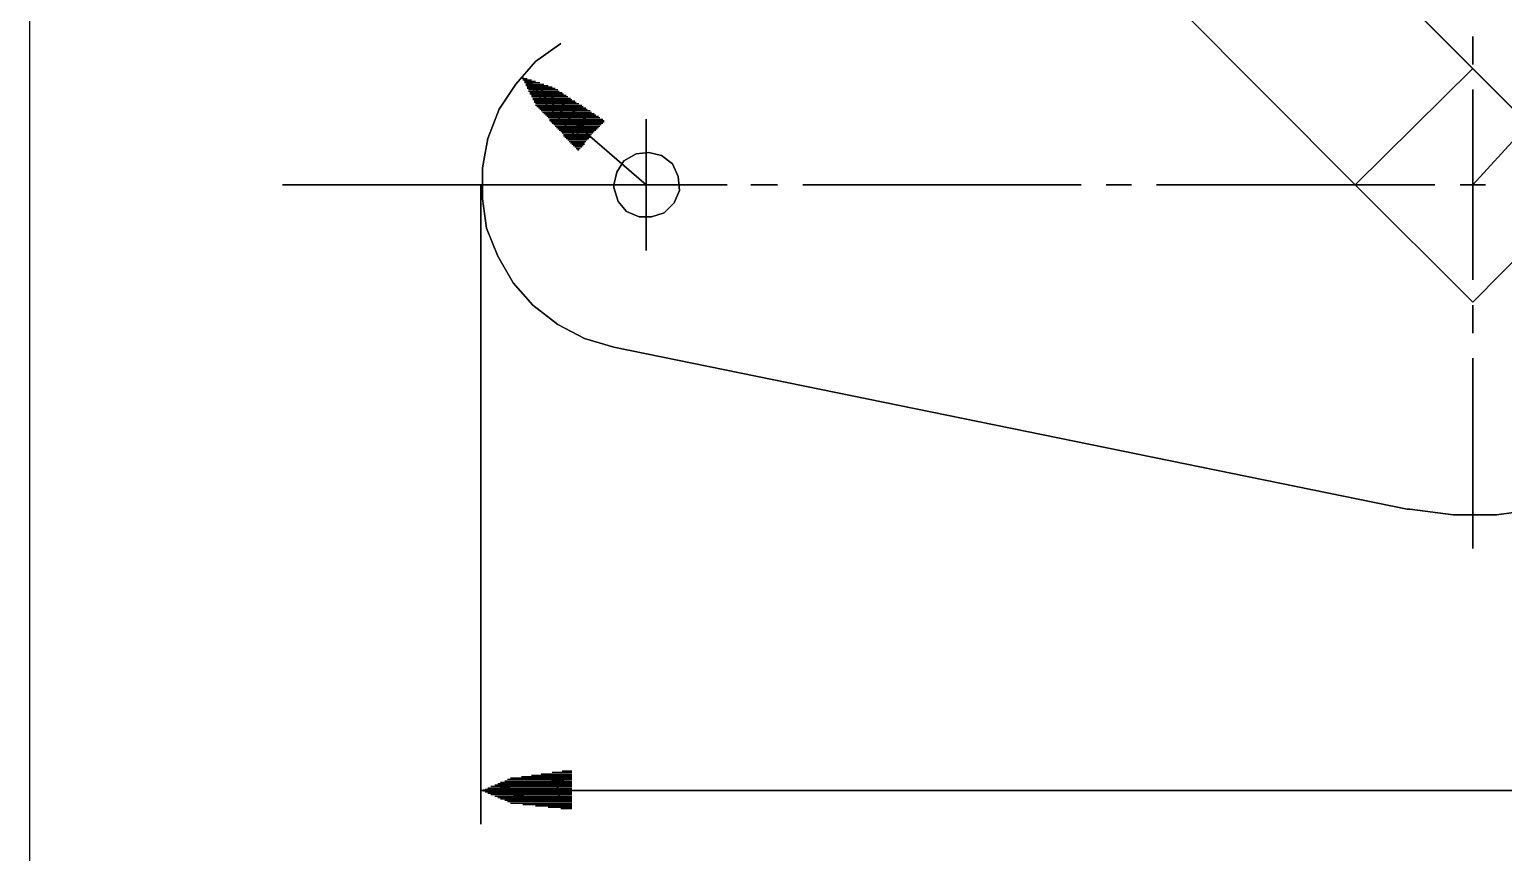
# Model space of a CAD drawing. Extents: x 20 to 206, y 5 to 293.
# Drawn here: x 20 to 109.2, y 192.1 to 241.9 of the extents above; entities that cross this region are included whole.
import ezdxf

# ---------------------------------------------------------------- set-up
doc = ezdxf.new("R2010")
doc.units = 0

msp = doc.modelspace()

# ---------------------------------------------------------------- linework, layer by layer
at = {"layer": 'P00017'}
msp.add_lwpolyline([(103.378003, 212.851995), (55.371997, 222.673327), (103.378003, 212.851995)], dxfattribs=at)
at = {"layer": 'P00022'}
msp.add_lwpolyline([(55.371997, 232.494659), (55.541334, 233.25666), (55.371997, 232.494659)], dxfattribs=at)
at = {"layer": 'P00023'}
msp.add_lwpolyline([(55.541334, 233.25666), (55.964666, 233.933993), (55.541334, 233.25666)], dxfattribs=at)
at = {"layer": 'P00024'}
msp.add_lwpolyline([(55.964666, 233.933993), (56.726668, 234.357325), (55.964666, 233.933993)], dxfattribs=at)
at = {"layer": 'P00025'}
msp.add_lwpolyline([(56.726668, 234.357325), (57.488664, 234.441994), (56.726668, 234.357325)], dxfattribs=at)
at = {"layer": 'P00026'}
msp.add_lwpolyline([(57.488664, 234.441994), (58.250665, 234.272662), (57.488664, 234.441994)], dxfattribs=at)
at = {"layer": 'P00027'}
msp.add_lwpolyline([(58.250665, 234.272662), (58.927998, 233.764661), (58.250665, 234.272662)], dxfattribs=at)
at = {"layer": 'P00028'}
msp.add_lwpolyline([(58.927998, 233.764661), (59.266667, 233.00266), (58.927998, 233.764661)], dxfattribs=at)
at = {"layer": 'P00029'}
msp.add_lwpolyline([(59.266667, 233.00266), (59.35133, 232.155995), (59.266667, 233.00266)], dxfattribs=at)
at = {"layer": 'P00030'}
msp.add_lwpolyline([(59.35133, 232.155995), (59.012666, 231.393994), (59.35133, 232.155995)], dxfattribs=at)
at = {"layer": 'P00031'}
msp.add_lwpolyline([(59.012666, 231.393994), (58.419997, 230.801325), (59.012666, 231.393994)], dxfattribs=at)
at = {"layer": 'P00032'}
msp.add_lwpolyline([(58.419997, 230.801325), (57.658001, 230.547329), (58.419997, 230.801325)], dxfattribs=at)
at = {"layer": 'P00033'}
msp.add_lwpolyline([(57.658001, 230.547329), (56.896, 230.547329), (57.658001, 230.547329)], dxfattribs=at)
at = {"layer": 'P00034'}
msp.add_lwpolyline([(56.896, 230.547329), (56.133998, 230.885993), (56.896, 230.547329)], dxfattribs=at)
at = {"layer": 'P00035'}
msp.add_lwpolyline([(56.133998, 230.885993), (55.625997, 231.478663), (56.133998, 230.885993)], dxfattribs=at)
at = {"layer": 'P00036'}
msp.add_lwpolyline([(55.625997, 231.478663), (55.371997, 232.325327), (55.625997, 231.478663)], dxfattribs=at)
at = {"layer": 'P00037'}
msp.add_lwpolyline([(55.371997, 232.325327), (55.371997, 232.494659), (55.371997, 232.325327)], dxfattribs=at)
at = {"layer": 'P00055'}
msp.add_lwpolyline([(111.336669, 212.851995), (108.796665, 212.513326), (111.336669, 212.851995)], dxfattribs=at)
at = {"layer": 'P00056'}
msp.add_lwpolyline([(108.796665, 212.513326), (106.171997, 212.513326), (108.796665, 212.513326)], dxfattribs=at)
at = {"layer": 'P00057'}
msp.add_lwpolyline([(106.171997, 212.513326), (103.547329, 212.851995), (106.171997, 212.513326)], dxfattribs=at)
at = {"layer": 'P00058'}
msp.add_lwpolyline([(103.547329, 212.851995), (103.378003, 212.851995), (103.547329, 212.851995)], dxfattribs=at)
at = {"layer": 'P00059'}
msp.add_lwpolyline([(55.371997, 222.673327), (53.593999, 223.181328), (55.371997, 222.673327)], dxfattribs=at)
at = {"layer": 'P00060'}
msp.add_lwpolyline([(53.593999, 223.181328), (51.985334, 224.027992), (53.593999, 223.181328)], dxfattribs=at)
at = {"layer": 'P00061'}
msp.add_lwpolyline([(51.985334, 224.027992), (50.461331, 225.213326), (51.985334, 224.027992)], dxfattribs=at)
at = {"layer": 'P00062'}
msp.add_lwpolyline([(50.461331, 225.213326), (49.275997, 226.567991), (50.461331, 225.213326)], dxfattribs=at)
at = {"layer": 'P00063'}
msp.add_lwpolyline([(49.275997, 226.567991), (48.344664, 228.176662), (49.275997, 226.567991)], dxfattribs=at)
at = {"layer": 'P00064'}
msp.add_lwpolyline([(48.344664, 228.176662), (47.667332, 229.869991), (48.344664, 228.176662)], dxfattribs=at)
at = {"layer": 'P00065'}
msp.add_lwpolyline([(47.667332, 229.869991), (47.413331, 231.647994), (47.667332, 229.869991)], dxfattribs=at)
at = {"layer": 'P00066'}
msp.add_lwpolyline([(47.413331, 231.647994), (47.413331, 233.510661), (47.413331, 231.647994)], dxfattribs=at)
at = {"layer": 'P00067'}
msp.add_lwpolyline([(47.413331, 233.510661), (47.752, 235.288658), (47.413331, 233.510661)], dxfattribs=at)
at = {"layer": 'P00068'}
msp.add_lwpolyline([(47.752, 235.288658), (48.429333, 237.066661), (47.752, 235.288658)], dxfattribs=at)
at = {"layer": 'P00069'}
msp.add_lwpolyline([(48.429333, 237.066661), (49.445335, 238.590658), (48.429333, 237.066661)], dxfattribs=at)
at = {"layer": 'P00070'}
msp.add_lwpolyline([(49.445335, 238.590658), (50.630668, 239.945329), (49.445335, 238.590658)], dxfattribs=at)
at = {"layer": 'P00071'}
msp.add_lwpolyline([(50.630668, 239.945329), (52.154665, 241.045994), (50.630668, 239.945329)], dxfattribs=at)
at = {"layer": 'P00072'}
msp.add_lwpolyline([(107.357336, 225.382663), (100.245335, 232.494659), (107.357336, 225.382663)], dxfattribs=at)
at = {"layer": 'P00073'}
msp.add_lwpolyline([(114.384663, 232.494659), (107.357336, 225.382663), (114.384663, 232.494659)], dxfattribs=at)
at = {"layer": 'P00074'}
msp.add_lwpolyline([(107.357336, 239.521992), (114.384663, 232.494659), (107.357336, 239.521992)], dxfattribs=at)
at = {"layer": 'P00075'}
msp.add_lwpolyline([(100.245335, 232.494659), (107.357336, 239.521992), (100.245335, 232.494659)], dxfattribs=at)
at = {"layer": 'P00076'}
msp.add_lwpolyline([(53.339999, 232.494659), (57.319332, 232.494659), (53.339999, 232.494659)], dxfattribs=at)
at = {"layer": 'P00077'}
msp.add_lwpolyline([(61.383333, 232.494659), (57.319332, 232.494659), (61.383333, 232.494659)], dxfattribs=at)
at = {"layer": 'P00078'}
msp.add_lwpolyline([(57.319332, 228.515326), (57.319332, 232.494659), (57.319332, 228.515326)], dxfattribs=at)
at = {"layer": 'P00079'}
msp.add_lwpolyline([(57.319332, 236.473992), (57.319332, 232.494659), (57.319332, 236.473992)], dxfattribs=at)
at = {"layer": 'P00084'}
msp.add_lwpolyline([(45.381333, 232.494659), (62.229998, 232.494659), (45.381333, 232.494659)], dxfattribs=at)
at = {"layer": 'P00085'}
msp.add_lwpolyline([(63.669332, 232.494659), (65.277998, 232.494659), (63.669332, 232.494659)], dxfattribs=at)
at = {"layer": 'P00086'}
msp.add_lwpolyline([(66.802, 232.494659), (83.650665, 232.494659), (66.802, 232.494659)], dxfattribs=at)
at = {"layer": 'P00087'}
msp.add_lwpolyline([(85.174662, 232.494659), (86.698665, 232.494659), (85.174662, 232.494659)], dxfattribs=at)
at = {"layer": 'P00088'}
msp.add_lwpolyline([(88.222667, 232.494659), (105.071332, 232.494659), (88.222667, 232.494659)], dxfattribs=at)
at = {"layer": 'P00089'}
msp.add_lwpolyline([(106.595335, 232.494659), (108.119326, 232.494659), (106.595335, 232.494659)], dxfattribs=at)
at = {"layer": 'P00096'}
msp.add_lwpolyline([(107.357336, 241.469326), (107.357336, 239.775992), (107.357336, 241.469326)], dxfattribs=at)
at = {"layer": 'P00097'}
msp.add_lwpolyline([(107.357336, 238.251995), (107.357336, 226.737328), (107.357336, 238.251995)], dxfattribs=at)
at = {"layer": 'P00098'}
msp.add_lwpolyline([(107.357336, 225.213326), (107.357336, 223.519991), (107.357336, 225.213326)], dxfattribs=at)
at = {"layer": 'P00099'}
msp.add_lwpolyline([(107.357336, 221.995994), (107.357336, 210.481328), (107.357336, 221.995994)], dxfattribs=at)
at = {"layer": 'P00100'}
msp.add_lwpolyline([(47.328668, 232.494659), (47.328668, 193.801995), (47.328668, 232.494659)], dxfattribs=at)
at = {"layer": 'P00122'}
msp.add_lwpolyline([(100.245335, 232.494659), (78.65533, 254.169326), (100.245335, 232.494659)], dxfattribs=at)
at = {"layer": 'P00124'}
msp.add_lwpolyline([(107.357336, 239.521992), (85.682663, 261.196659), (107.357336, 239.521992)], dxfattribs=at)
at = {"layer": 'P00132'}
msp.add_lwpolyline([(114.384663, 232.494659), (88.9, 257.979328), (114.384663, 232.494659)], dxfattribs=at)
at = {"layer": 'P00134'}
msp.add_lwpolyline([(35.305998, 232.494659), (47.328668, 232.494659), (35.305998, 232.494659)], dxfattribs=at)
at = {"layer": 'P00136'}
msp.add_lwpolyline([(52.239334, 197.019326), (52.831998, 197.019326)], dxfattribs=at)
at = {"layer": 'P00137'}
msp.add_lwpolyline([(51.646665, 196.934663), (52.831998, 196.934663)], dxfattribs=at)
at = {"layer": 'P00138'}
msp.add_lwpolyline([(50.969332, 196.849989), (52.831998, 196.849989)], dxfattribs=at)
at = {"layer": 'P00139'}
msp.add_lwpolyline([(50.376668, 196.765326), (52.831998, 196.765326)], dxfattribs=at)
at = {"layer": 'P00140'}
msp.add_lwpolyline([(49.783998, 196.680663), (52.831998, 196.680663)], dxfattribs=at)
at = {"layer": 'P00141'}
msp.add_lwpolyline([(49.106666, 196.596), (52.831998, 196.596)], dxfattribs=at)
at = {"layer": 'P00142'}
msp.add_lwpolyline([(48.937334, 196.511326), (52.831998, 196.511326)], dxfattribs=at)
at = {"layer": 'P00143'}
msp.add_lwpolyline([(48.767997, 196.426662), (52.831998, 196.426662)], dxfattribs=at)
at = {"layer": 'P00144'}
msp.add_lwpolyline([(48.514002, 196.341999), (52.831998, 196.341999)], dxfattribs=at)
at = {"layer": 'P00145'}
msp.add_lwpolyline([(48.344664, 196.257325), (52.831998, 196.257325)], dxfattribs=at)
at = {"layer": 'P00146'}
msp.add_lwpolyline([(48.175332, 196.172662), (52.831998, 196.172662)], dxfattribs=at)
at = {"layer": 'P00147'}
msp.add_lwpolyline([(47.921332, 196.087999), (52.831998, 196.087999)], dxfattribs=at)
at = {"layer": 'P00148'}
msp.add_lwpolyline([(47.752, 196.003325), (52.831998, 196.003325)], dxfattribs=at)
at = {"layer": 'P00149'}
msp.add_lwpolyline([(47.582663, 195.918661), (52.831998, 195.918661)], dxfattribs=at)
at = {"layer": 'P00150'}
msp.add_lwpolyline([(47.328668, 195.833998), (52.831998, 195.833998)], dxfattribs=at)
at = {"layer": 'P00151'}
msp.add_lwpolyline([(47.582663, 195.749324), (52.831998, 195.749324)], dxfattribs=at)
at = {"layer": 'P00152'}
msp.add_lwpolyline([(47.752, 195.664661), (52.831998, 195.664661)], dxfattribs=at)
at = {"layer": 'P00153'}
msp.add_lwpolyline([(47.921332, 195.579998), (52.831998, 195.579998)], dxfattribs=at)
at = {"layer": 'P00154'}
msp.add_lwpolyline([(48.175332, 195.495324), (52.831998, 195.495324)], dxfattribs=at)
at = {"layer": 'P00155'}
msp.add_lwpolyline([(48.344664, 195.410661), (52.831998, 195.410661)], dxfattribs=at)
at = {"layer": 'P00156'}
msp.add_lwpolyline([(48.514002, 195.325997), (52.831998, 195.325997)], dxfattribs=at)
at = {"layer": 'P00157'}
msp.add_lwpolyline([(48.767997, 195.241323), (52.831998, 195.241323)], dxfattribs=at)
at = {"layer": 'P00158'}
msp.add_lwpolyline([(48.937334, 195.15666), (52.831998, 195.15666)], dxfattribs=at)
at = {"layer": 'P00159'}
msp.add_lwpolyline([(49.106666, 195.071997), (52.831998, 195.071997)], dxfattribs=at)
at = {"layer": 'P00160'}
msp.add_lwpolyline([(49.868667, 194.987323), (52.831998, 194.987323)], dxfattribs=at)
at = {"layer": 'P00161'}
msp.add_lwpolyline([(50.630668, 194.90266), (52.831998, 194.90266)], dxfattribs=at)
at = {"layer": 'P00162'}
msp.add_lwpolyline([(51.392664, 194.817997), (52.831998, 194.817997)], dxfattribs=at)
at = {"layer": 'P00163'}
msp.add_lwpolyline([(52.154665, 194.733323), (52.831998, 194.733323), (52.154665, 194.733323)], dxfattribs=at)
at = {"layer": 'P00164'}
msp.add_lwpolyline([(47.328668, 195.833998), (52.323997, 196.511326), (47.328668, 195.833998)], dxfattribs=at)
at = {"layer": 'P00165'}
msp.add_lwpolyline([(52.323997, 196.511326), (51.815996, 195.833998), (52.323997, 196.511326)], dxfattribs=at)
at = {"layer": 'P00166'}
msp.add_lwpolyline([(51.815996, 195.833998), (52.323997, 195.15666), (51.815996, 195.833998)], dxfattribs=at)
at = {"layer": 'P00167'}
msp.add_lwpolyline([(52.323997, 195.15666), (47.328668, 195.833998), (52.323997, 195.15666)], dxfattribs=at)
at = {"layer": 'P00168'}
msp.add_lwpolyline([(51.731333, 196.426662), (52.323997, 196.426662)], dxfattribs=at)
at = {"layer": 'P00169'}
msp.add_lwpolyline([(51.138664, 196.341999), (52.239334, 196.341999)], dxfattribs=at)
at = {"layer": 'P00170'}
msp.add_lwpolyline([(50.461331, 196.257325), (52.154665, 196.257325)], dxfattribs=at)
at = {"layer": 'P00171'}
msp.add_lwpolyline([(49.868667, 196.172662), (52.069997, 196.172662)], dxfattribs=at)
at = {"layer": 'P00172'}
msp.add_lwpolyline([(49.275997, 196.087999), (52.069997, 196.087999)], dxfattribs=at)
at = {"layer": 'P00173'}
msp.add_lwpolyline([(48.598665, 196.003325), (51.985334, 196.003325)], dxfattribs=at)
at = {"layer": 'P00174'}
msp.add_lwpolyline([(48.006001, 195.918661), (51.900665, 195.918661), (48.006001, 195.918661)], dxfattribs=at)
at = {"layer": 'P00175'}
msp.add_lwpolyline([(47.328668, 195.833998), (51.815996, 195.833998)], dxfattribs=at)
at = {"layer": 'P00176'}
msp.add_lwpolyline([(48.006001, 195.749324), (51.900665, 195.749324)], dxfattribs=at)
at = {"layer": 'P00177'}
msp.add_lwpolyline([(48.598665, 195.664661), (51.985334, 195.664661)], dxfattribs=at)
at = {"layer": 'P00178'}
msp.add_lwpolyline([(49.275997, 195.579998), (52.069997, 195.579998)], dxfattribs=at)
at = {"layer": 'P00179'}
msp.add_lwpolyline([(49.868667, 195.495324), (52.069997, 195.495324)], dxfattribs=at)
at = {"layer": 'P00180'}
msp.add_lwpolyline([(50.461331, 195.410661), (52.154665, 195.410661)], dxfattribs=at)
at = {"layer": 'P00181'}
msp.add_lwpolyline([(51.138664, 195.325997), (52.239334, 195.325997)], dxfattribs=at)
at = {"layer": 'P00182'}
msp.add_lwpolyline([(51.731333, 195.241323), (52.323997, 195.241323), (51.731333, 195.241323)], dxfattribs=at)
at = {"layer": 'P00230'}
msp.add_lwpolyline([(47.328668, 195.833998), (167.30133, 195.833998), (47.328668, 195.833998)], dxfattribs=at)
at = {"layer": 'P00231'}
msp.add_lwpolyline([(49.868667, 238.929328), (50.122667, 238.929328)], dxfattribs=at)
at = {"layer": 'P00232'}
msp.add_lwpolyline([(49.868667, 238.844659), (50.376668, 238.844659)], dxfattribs=at)
at = {"layer": 'P00233'}
msp.add_lwpolyline([(49.95333, 238.759996), (50.630668, 238.759996)], dxfattribs=at)
at = {"layer": 'P00234'}
msp.add_lwpolyline([(49.95333, 238.675327), (50.884663, 238.675327)], dxfattribs=at)
at = {"layer": 'P00235'}
msp.add_lwpolyline([(50.037999, 238.590658), (51.138664, 238.590658)], dxfattribs=at)
at = {"layer": 'P00236'}
msp.add_lwpolyline([(50.037999, 238.505995), (51.392664, 238.505995)], dxfattribs=at)
at = {"layer": 'P00237'}
msp.add_lwpolyline([(50.122667, 238.421327), (51.646665, 238.421327)], dxfattribs=at)
at = {"layer": 'P00238'}
msp.add_lwpolyline([(50.122667, 238.336658), (51.815996, 238.336658)], dxfattribs=at)
at = {"layer": 'P00239'}
msp.add_lwpolyline([(50.207331, 238.251995), (51.985334, 238.251995)], dxfattribs=at)
at = {"layer": 'P00240'}
msp.add_lwpolyline([(50.207331, 238.167326), (52.069997, 238.167326)], dxfattribs=at)
at = {"layer": 'P00241'}
msp.add_lwpolyline([(50.291999, 238.082658), (52.239334, 238.082658)], dxfattribs=at)
at = {"layer": 'P00242'}
msp.add_lwpolyline([(50.291999, 237.997994), (52.323997, 237.997994)], dxfattribs=at)
at = {"layer": 'P00243'}
msp.add_lwpolyline([(50.376668, 237.913326), (52.493334, 237.913326)], dxfattribs=at)
at = {"layer": 'P00244'}
msp.add_lwpolyline([(50.376668, 237.828663), (52.577998, 237.828663)], dxfattribs=at)
at = {"layer": 'P00245'}
msp.add_lwpolyline([(50.461331, 237.743994), (52.747335, 237.743994)], dxfattribs=at)
at = {"layer": 'P00246'}
msp.add_lwpolyline([(50.461331, 237.659325), (52.831998, 237.659325)], dxfattribs=at)
at = {"layer": 'P00247'}
msp.add_lwpolyline([(50.546, 237.574662), (53.00133, 237.574662)], dxfattribs=at)
at = {"layer": 'P00248'}
msp.add_lwpolyline([(50.546, 237.489994), (53.085998, 237.489994)], dxfattribs=at)
at = {"layer": 'P00249'}
msp.add_lwpolyline([(50.630668, 237.405325), (53.25533, 237.405325)], dxfattribs=at)
at = {"layer": 'P00250'}
msp.add_lwpolyline([(50.630668, 237.320662), (53.424668, 237.320662)], dxfattribs=at)
at = {"layer": 'P00251'}
msp.add_lwpolyline([(50.715331, 237.235993), (53.509331, 237.235993)], dxfattribs=at)
at = {"layer": 'P00252'}
msp.add_lwpolyline([(50.8, 237.151325), (53.678668, 237.151325)], dxfattribs=at)
at = {"layer": 'P00253'}
msp.add_lwpolyline([(50.884663, 237.066661), (53.763331, 237.066661)], dxfattribs=at)
at = {"layer": 'P00254'}
msp.add_lwpolyline([(50.969332, 236.981993), (53.932663, 236.981993)], dxfattribs=at)
at = {"layer": 'P00255'}
msp.add_lwpolyline([(51.054, 236.897329), (54.017332, 236.897329)], dxfattribs=at)
at = {"layer": 'P00256'}
msp.add_lwpolyline([(51.138664, 236.812661), (54.186663, 236.812661)], dxfattribs=at)
at = {"layer": 'P00257'}
msp.add_lwpolyline([(51.223332, 236.727992), (54.271332, 236.727992)], dxfattribs=at)
at = {"layer": 'P00258'}
msp.add_lwpolyline([(51.308001, 236.643329), (54.440664, 236.643329)], dxfattribs=at)
at = {"layer": 'P00259'}
msp.add_lwpolyline([(51.392664, 236.55866), (54.525332, 236.55866)], dxfattribs=at)
at = {"layer": 'P00260'}
msp.add_lwpolyline([(51.477333, 236.473992), (54.694664, 236.473992)], dxfattribs=at)
at = {"layer": 'P00261'}
msp.add_lwpolyline([(51.477333, 236.389329), (54.779333, 236.389329)], dxfattribs=at)
at = {"layer": 'P00262'}
msp.add_lwpolyline([(51.562001, 236.30466), (54.779333, 236.30466)], dxfattribs=at)
at = {"layer": 'P00263'}
msp.add_lwpolyline([(51.646665, 236.219991), (54.694664, 236.219991)], dxfattribs=at)
at = {"layer": 'P00264'}
msp.add_lwpolyline([(51.731333, 236.135328), (54.610001, 236.135328)], dxfattribs=at)
at = {"layer": 'P00265'}
msp.add_lwpolyline([(51.815996, 236.05066), (54.525332, 236.05066)], dxfattribs=at)
at = {"layer": 'P00266'}
msp.add_lwpolyline([(51.900665, 235.965991), (54.440664, 235.965991)], dxfattribs=at)
at = {"layer": 'P00267'}
msp.add_lwpolyline([(51.985334, 235.881328), (54.356001, 235.881328)], dxfattribs=at)
at = {"layer": 'P00268'}
msp.add_lwpolyline([(52.069997, 235.796659), (54.271332, 235.796659)], dxfattribs=at)
at = {"layer": 'P00269'}
msp.add_lwpolyline([(52.154665, 235.711996), (54.186663, 235.711996)], dxfattribs=at)
at = {"layer": 'P00270'}
msp.add_lwpolyline([(52.239334, 235.627327), (54.102, 235.627327)], dxfattribs=at)
at = {"layer": 'P00271'}
msp.add_lwpolyline([(52.323997, 235.542659), (54.017332, 235.542659)], dxfattribs=at)
at = {"layer": 'P00272'}
msp.add_lwpolyline([(52.323997, 235.457995), (53.932663, 235.457995)], dxfattribs=at)
at = {"layer": 'P00273'}
msp.add_lwpolyline([(52.408666, 235.373327), (53.932663, 235.373327)], dxfattribs=at)
at = {"layer": 'P00274'}
msp.add_lwpolyline([(52.493334, 235.288658), (53.848, 235.288658)], dxfattribs=at)
at = {"layer": 'P00275'}
msp.add_lwpolyline([(52.577998, 235.203995), (53.763331, 235.203995)], dxfattribs=at)
at = {"layer": 'P00276'}
msp.add_lwpolyline([(52.662666, 235.119326), (53.678668, 235.119326)], dxfattribs=at)
at = {"layer": 'P00277'}
msp.add_lwpolyline([(52.747335, 235.034658), (53.593999, 235.034658)], dxfattribs=at)
at = {"layer": 'P00278'}
msp.add_lwpolyline([(52.831998, 234.949995), (53.593999, 234.949995)], dxfattribs=at)
at = {"layer": 'P00279'}
msp.add_lwpolyline([(52.916667, 234.865326), (53.509331, 234.865326)], dxfattribs=at)
at = {"layer": 'P00280'}
msp.add_lwpolyline([(53.00133, 234.780663), (53.424668, 234.780663)], dxfattribs=at)
at = {"layer": 'P00281'}
msp.add_lwpolyline([(53.085998, 234.695994), (53.339999, 234.695994)], dxfattribs=at)
at = {"layer": 'P00282'}
msp.add_lwpolyline([(53.170667, 234.611326), (53.25533, 234.611326), (53.170667, 234.611326)], dxfattribs=at)
at = {"layer": 'P00283'}
msp.add_lwpolyline([(49.783998, 239.013996), (54.017332, 236.219991), (49.783998, 239.013996)], dxfattribs=at)
at = {"layer": 'P00284'}
msp.add_lwpolyline([(54.017332, 236.219991), (53.170667, 236.05066), (54.017332, 236.219991)], dxfattribs=at)
at = {"layer": 'P00285'}
msp.add_lwpolyline([(53.170667, 236.05066), (53.170667, 235.288658), (53.170667, 236.05066)], dxfattribs=at)
at = {"layer": 'P00286'}
msp.add_lwpolyline([(53.170667, 235.288658), (49.783998, 239.013996), (53.170667, 235.288658)], dxfattribs=at)
at = {"layer": 'P00287'}
msp.add_lwpolyline([(50.037999, 238.844659), (50.122667, 238.844659), (50.207331, 238.759996), (50.376668, 238.675327)], dxfattribs=at)
at = {"layer": 'P00288'}
msp.add_lwpolyline([(50.291999, 238.590658), (50.461331, 238.590658)], dxfattribs=at)
at = {"layer": 'P00289'}
msp.add_lwpolyline([(50.376668, 238.505995), (50.630668, 238.505995)], dxfattribs=at)
at = {"layer": 'P00290'}
msp.add_lwpolyline([(50.461331, 238.421327), (50.715331, 238.421327)], dxfattribs=at)
at = {"layer": 'P00291'}
msp.add_lwpolyline([(50.630668, 238.336658), (50.884663, 238.336658)], dxfattribs=at)
at = {"layer": 'P00292'}
msp.add_lwpolyline([(50.715331, 238.251995), (50.969332, 238.251995)], dxfattribs=at)
at = {"layer": 'P00293'}
msp.add_lwpolyline([(50.8, 238.167326), (51.138664, 238.167326)], dxfattribs=at)
at = {"layer": 'P00294'}
msp.add_lwpolyline([(50.884663, 238.082658), (51.223332, 238.082658)], dxfattribs=at)
at = {"layer": 'P00295'}
msp.add_lwpolyline([(50.969332, 237.997994), (51.392664, 237.997994)], dxfattribs=at)
at = {"layer": 'P00296'}
msp.add_lwpolyline([(51.054, 237.913326), (51.477333, 237.913326)], dxfattribs=at)
at = {"layer": 'P00297'}
msp.add_lwpolyline([(51.138664, 237.828663), (51.646665, 237.828663)], dxfattribs=at)
at = {"layer": 'P00298'}
msp.add_lwpolyline([(51.308001, 237.743994), (51.731333, 237.743994)], dxfattribs=at)
at = {"layer": 'P00299'}
msp.add_lwpolyline([(51.392664, 237.659325), (51.900665, 237.659325)], dxfattribs=at)
at = {"layer": 'P00300'}
msp.add_lwpolyline([(51.477333, 237.574662), (51.985334, 237.574662)], dxfattribs=at)
at = {"layer": 'P00301'}
msp.add_lwpolyline([(51.562001, 237.489994), (52.154665, 237.489994)], dxfattribs=at)
at = {"layer": 'P00302'}
msp.add_lwpolyline([(51.646665, 237.405325), (52.239334, 237.405325)], dxfattribs=at)
at = {"layer": 'P00303'}
msp.add_lwpolyline([(51.731333, 237.320662), (52.408666, 237.320662)], dxfattribs=at)
at = {"layer": 'P00304'}
msp.add_lwpolyline([(51.815996, 237.235993), (52.493334, 237.235993)], dxfattribs=at)
at = {"layer": 'P00305'}
msp.add_lwpolyline([(51.985334, 237.151325), (52.662666, 237.151325)], dxfattribs=at)
at = {"layer": 'P00306'}
msp.add_lwpolyline([(52.069997, 237.066661), (52.747335, 237.066661)], dxfattribs=at)
at = {"layer": 'P00307'}
msp.add_lwpolyline([(52.154665, 236.981993), (52.916667, 236.981993)], dxfattribs=at)
at = {"layer": 'P00308'}
msp.add_lwpolyline([(52.239334, 236.897329), (53.00133, 236.897329)], dxfattribs=at)
at = {"layer": 'P00309'}
msp.add_lwpolyline([(52.323997, 236.812661), (53.170667, 236.812661)], dxfattribs=at)
at = {"layer": 'P00310'}
msp.add_lwpolyline([(52.408666, 236.727992), (53.25533, 236.727992)], dxfattribs=at)
at = {"layer": 'P00311'}
msp.add_lwpolyline([(52.493334, 236.643329), (53.424668, 236.643329)], dxfattribs=at)
at = {"layer": 'P00312'}
msp.add_lwpolyline([(52.662666, 236.55866), (53.509331, 236.55866)], dxfattribs=at)
at = {"layer": 'P00313'}
msp.add_lwpolyline([(52.747335, 236.473992), (53.678668, 236.473992)], dxfattribs=at)
at = {"layer": 'P00314'}
msp.add_lwpolyline([(52.831998, 236.389329), (53.763331, 236.389329)], dxfattribs=at)
at = {"layer": 'P00315'}
msp.add_lwpolyline([(52.916667, 236.30466), (53.932663, 236.30466)], dxfattribs=at)
at = {"layer": 'P00316'}
msp.add_lwpolyline([(53.00133, 236.219991), (54.017332, 236.219991)], dxfattribs=at)
at = {"layer": 'P00317'}
msp.add_lwpolyline([(53.085998, 236.135328), (53.593999, 236.135328), (53.085998, 236.135328)], dxfattribs=at)
at = {"layer": 'P00318'}
msp.add_lwpolyline([(49.868667, 238.929328), (49.95333, 238.929328), (50.037999, 238.844659), (50.122667, 238.759996), (50.207331, 238.675327), (50.291999, 238.590658), (50.376668, 238.505995), (50.461331, 238.421327), (50.630668, 238.336658)], dxfattribs=at)
at = {"layer": 'P00319'}
msp.add_lwpolyline([(50.546, 238.251995), (50.715331, 238.251995)], dxfattribs=at)
at = {"layer": 'P00320'}
msp.add_lwpolyline([(50.630668, 238.167326), (50.8, 238.167326)], dxfattribs=at)
at = {"layer": 'P00321'}
msp.add_lwpolyline([(50.630668, 238.082658), (50.884663, 238.082658)], dxfattribs=at)
at = {"layer": 'P00322'}
msp.add_lwpolyline([(50.715331, 237.997994), (50.969332, 237.997994)], dxfattribs=at)
at = {"layer": 'P00323'}
msp.add_lwpolyline([(50.8, 237.913326), (51.054, 237.913326)], dxfattribs=at)
at = {"layer": 'P00324'}
msp.add_lwpolyline([(50.884663, 237.828663), (51.138664, 237.828663)], dxfattribs=at)
at = {"layer": 'P00325'}
msp.add_lwpolyline([(50.969332, 237.743994), (51.308001, 237.743994)], dxfattribs=at)
at = {"layer": 'P00326'}
msp.add_lwpolyline([(51.054, 237.659325), (51.392664, 237.659325)], dxfattribs=at)
at = {"layer": 'P00327'}
msp.add_lwpolyline([(51.138664, 237.574662), (51.477333, 237.574662)], dxfattribs=at)
at = {"layer": 'P00328'}
msp.add_lwpolyline([(51.223332, 237.489994), (51.562001, 237.489994)], dxfattribs=at)
at = {"layer": 'P00329'}
msp.add_lwpolyline([(51.308001, 237.405325), (51.646665, 237.405325)], dxfattribs=at)
at = {"layer": 'P00330'}
msp.add_lwpolyline([(51.392664, 237.320662), (51.731333, 237.320662)], dxfattribs=at)
at = {"layer": 'P00331'}
msp.add_lwpolyline([(51.477333, 237.235993), (51.815996, 237.235993)], dxfattribs=at)
at = {"layer": 'P00332'}
msp.add_lwpolyline([(51.477333, 237.151325), (51.985334, 237.151325)], dxfattribs=at)
at = {"layer": 'P00333'}
msp.add_lwpolyline([(51.562001, 237.066661), (52.069997, 237.066661)], dxfattribs=at)
at = {"layer": 'P00334'}
msp.add_lwpolyline([(51.646665, 236.981993), (52.154665, 236.981993)], dxfattribs=at)
at = {"layer": 'P00335'}
msp.add_lwpolyline([(51.731333, 236.897329), (52.239334, 236.897329)], dxfattribs=at)
at = {"layer": 'P00336'}
msp.add_lwpolyline([(51.815996, 236.812661), (52.323997, 236.812661)], dxfattribs=at)
at = {"layer": 'P00337'}
msp.add_lwpolyline([(51.900665, 236.727992), (52.408666, 236.727992)], dxfattribs=at)
at = {"layer": 'P00338'}
msp.add_lwpolyline([(51.985334, 236.643329), (52.493334, 236.643329)], dxfattribs=at)
at = {"layer": 'P00339'}
msp.add_lwpolyline([(52.069997, 236.55866), (52.662666, 236.55866)], dxfattribs=at)
at = {"layer": 'P00340'}
msp.add_lwpolyline([(52.154665, 236.473992), (52.747335, 236.473992)], dxfattribs=at)
at = {"layer": 'P00341'}
msp.add_lwpolyline([(52.239334, 236.389329), (52.831998, 236.389329)], dxfattribs=at)
at = {"layer": 'P00342'}
msp.add_lwpolyline([(52.323997, 236.30466), (52.916667, 236.30466)], dxfattribs=at)
at = {"layer": 'P00343'}
msp.add_lwpolyline([(52.323997, 236.219991), (53.00133, 236.219991)], dxfattribs=at)
at = {"layer": 'P00344'}
msp.add_lwpolyline([(52.408666, 236.135328), (53.085998, 236.135328)], dxfattribs=at)
at = {"layer": 'P00345'}
msp.add_lwpolyline([(52.493334, 236.05066), (53.170667, 236.05066)], dxfattribs=at)
at = {"layer": 'P00346'}
msp.add_lwpolyline([(52.577998, 235.965991), (53.170667, 235.965991)], dxfattribs=at)
at = {"layer": 'P00347'}
msp.add_lwpolyline([(52.662666, 235.881328), (53.170667, 235.881328)], dxfattribs=at)
at = {"layer": 'P00348'}
msp.add_lwpolyline([(52.747335, 235.796659), (53.170667, 235.796659)], dxfattribs=at)
at = {"layer": 'P00349'}
msp.add_lwpolyline([(52.831998, 235.711996), (53.170667, 235.711996)], dxfattribs=at)
at = {"layer": 'P00350'}
msp.add_lwpolyline([(52.916667, 235.627327), (53.170667, 235.627327)], dxfattribs=at)
at = {"layer": 'P00351'}
msp.add_lwpolyline([(53.00133, 235.542659), (53.170667, 235.542659)], dxfattribs=at)
at = {"layer": 'P00352'}
msp.add_lwpolyline([(53.085998, 235.457995), (53.170667, 235.457995), (53.085998, 235.457995)], dxfattribs=at)
at = {"layer": 'P00353'}
msp.add_lwpolyline([(57.319332, 232.494659), (49.783998, 239.013996), (57.319332, 232.494659)], dxfattribs=at)
at = {"layer": 'P00498'}
msp.add_lwpolyline([(107.357336, 232.494659), (120.819326, 247.226662), (107.357336, 232.494659)], dxfattribs=at)
at = {"layer": 'P01795'}
msp.add_lwpolyline([(20, 293.111326), (20, 5)], dxfattribs=at)

doc.saveas('drawing.dxf')
